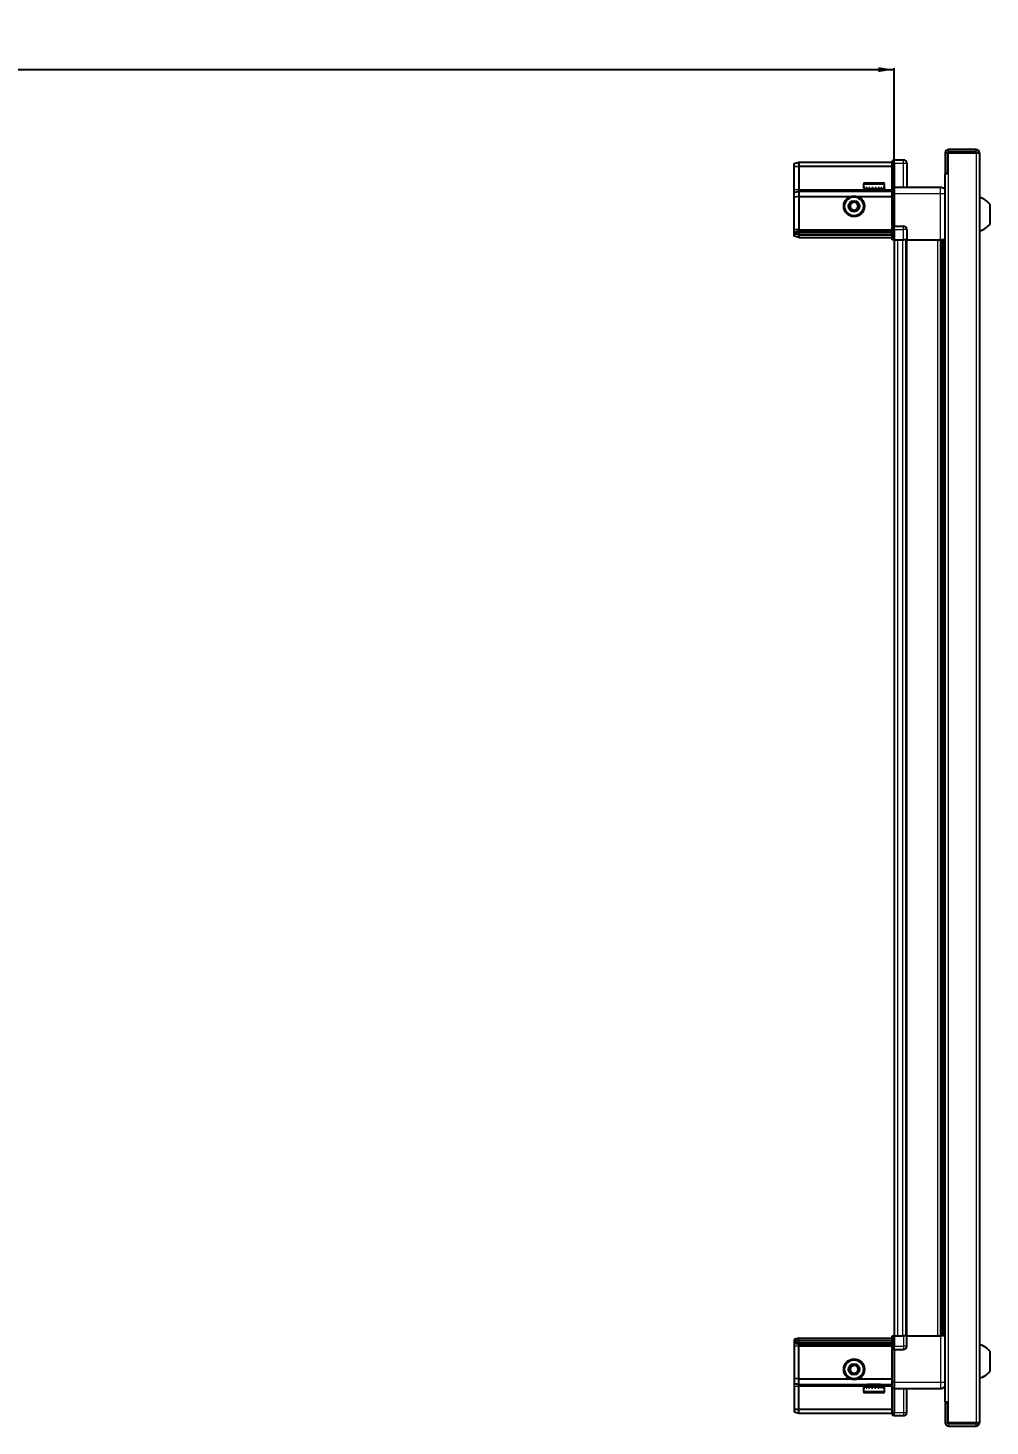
# Model space of a CAD drawing. Header units: millimetres. Extents: x 1021 to 3654, y -838 to 1690.
# Drawn here: x 2453 to 3055, y 743 to 1618 of the extents above; entities that cross this region are included whole.
import ezdxf

# ---------------------------------------------------------------- set-up
doc = ezdxf.new("R2010")
doc.units = ezdxf.units.MM
doc.layers.add('FORMAT', color=7, linetype='Continuous')
doc.styles.add('SLDTEXTSTYLE0', font='TXT', dxfattribs={"width": 0.75})
doc.dimstyles.new('SLDDIMSTYLE0', dxfattribs={"dimtxt": 20, "dimasz": 10, "dimexe": 0, "dimexo": 0.0625, "dimgap": 5, "dimtad": 2, "dimdec": 1, "dimrnd": 1e-09, "dimzin": 12, "dimdsep": 46, "dimtxsty": 'SLDTEXTSTYLE0', "dimsah": 1, "dimcen": 0.09, "dimadec": 0, "dimazin": 3, "dimtfac": 1, "dimtofl": 0, "dimtmove": 0, "dimatfit": 3, "dimfxl": 0, "dimfrac": 2, "dimtolj": 1, "dimtzin": 12, "dimarcsym": 0})

# ---------------------------------------------------------------- blocks, each defined once
blk = doc.blocks.new('_D_4')
at = {"layer": 'FORMAT'}
for p, q in [((1695.13, 1485.67), (1695.13, 1593.16)), ((2995.13, 1485.67), (2995.13, 1593.16)), ((1695.13, 1592.16), (2995.13, 1592.16))]:
    blk.add_line(p, q, dxfattribs=at)
for points in [[(1695.13, 1592.16), (1705.13, 1590.63), (1705.13, 1593.7)], [(2995.13, 1592.16), (2985.13, 1593.7), (2985.13, 1590.63)]]:
    blk.add_solid(points, dxfattribs=at)
at = {"layer": 'FORMAT', "insert": (2315.58, 1617.95), "char_height": 20, "attachment_point": 1, "style": 'SLDTEXTSTYLE0'}
blk.add_mtext('1300', dxfattribs=at)

msp = doc.modelspace()

# ---------------------------------------------------------------- linework, layer by layer
at = {"color": 7, "linetype": 'Continuous', "lineweight": 25}
for p, q in [((3046.38, 1542.16), (3029.08, 1542.16)), ((3046.38, 1540.66), (3029.08, 1540.66)), ((3046.38, 1540.66), (3046.38, 1542.16)), ((2932.48, 1533.36), (2935.48, 1534.16)), ((2932.48, 1531.51), (2932.48, 1533.36)), ((2932.48, 1531.51), (2935.48, 1531.66)), ((2932.48, 1517.16), (2932.48, 1531.51)), ((2935.48, 1534.16), (2935.48, 1531.66)), ((2935.48, 1534.16), (2993.78, 1534.16)), ((2935.48, 1531.66), (2935.48, 1517.16)), ((2935.48, 1531.66), (2993.78, 1531.66)), ((2994.65, 1535.66), (2993.78, 1535.16)), ((2994.65, 1535.66), (2993.78, 1535.16)), ((2993.78, 1535.16), (2993.78, 1533.66)), ((2993.78, 1518.86), (2993.78, 1533.66)), ((2994.98, 1535.66), (2994.65, 1535.66)), ((2994.98, 1535.66), (2994.65, 1535.66)), ((2994.98, 1535.66), (2994.98, 1535.66)), ((2994.98, 1533.66), (2994.98, 1535.66)), ((2994.98, 1535.66), (3000.98, 1535.66)), ((2994.98, 1533.66), (2994.98, 1518.86)), ((3002.98, 1533.66), (3002.98, 1518.66)), ((3026.98, 1540.06), (3026.98, 1527.66)), ((3028.48, 1540.06), (3028.48, 1527.66)), ((3028.98, 1527.16), (3028.98, 1540.06)), ((3028.98, 1540.06), (3046.38, 1540.06)), ((3046.38, 1540.06), (3048.48, 1540.06)), ((3048.48, 1540.06), (3048.48, 745.26)), ((3026.88, 1527.16), (3026.88, 758.16)), ((3026.88, 1527.16), (3028.98, 1527.16)), ((3026.98, 1527.66), (3028.48, 1527.66)), ((2932.48, 1515.36), (2932.48, 1517.16)), ((2932.48, 1515.36), (2935.48, 1516.16)), ((2932.48, 1512.33), (2932.48, 1515.36)), ((2935.48, 1517.16), (2935.48, 1516.16)), ((2935.48, 1516.16), (2935.48, 1512.66)), ((2935.48, 1516.16), (2993.78, 1516.16)), ((2975.98, 1520.56), (2975.98, 1517.66)), ((2975.98, 1517.66), (2976.02, 1517.66)), ((2976.14, 1518.16), (2976.02, 1518.16)), ((2976.02, 1518.16), (2976.02, 1517.66)), ((2976.02, 1517.66), (2976.14, 1517.66)), ((2976.14, 1518.16), (2976.14, 1517.66)), ((2976.14, 1517.66), (2976.55, 1517.66)), ((2976.89, 1518.16), (2976.55, 1518.16)), ((2976.55, 1518.16), (2976.55, 1517.66)), ((2976.55, 1517.66), (2976.89, 1517.66)), ((2976.78, 1521.36), (2988.18, 1521.36)), ((2976.89, 1518.16), (2976.89, 1517.66)), ((2976.89, 1517.66), (2977.66, 1517.66)), ((2978.19, 1518.16), (2977.66, 1518.16)), ((2977.66, 1518.16), (2977.66, 1517.66)), ((2977.66, 1517.66), (2978.19, 1517.66)), ((2978.08, 1517.66), (2978.08, 1517.56)), ((2978.08, 1517.56), (2986.88, 1517.56)), ((2978.19, 1518.16), (2978.19, 1517.66)), ((2978.19, 1517.66), (2979.25, 1517.66)), ((2978.48, 1517.16), (2979.17, 1516.68)), ((2978.48, 1517.16), (2986.48, 1517.16)), ((2979.17, 1516.68), (2978.48, 1516.2)), ((2978.48, 1516.2), (2978.48, 1516.16)), ((2978.48, 1516.2), (2986.48, 1516.2)), ((2979.17, 1516.68), (2985.79, 1516.68)), ((2979.91, 1518.16), (2979.25, 1518.16)), ((2979.25, 1518.16), (2979.25, 1517.66)), ((2979.25, 1517.66), (2979.91, 1517.66)), ((2979.91, 1518.16), (2979.91, 1517.66)), ((2979.91, 1517.66), (2981.15, 1517.66)), ((2981.88, 1518.16), (2981.15, 1518.16)), ((2981.15, 1518.16), (2981.15, 1517.66)), ((2981.15, 1517.66), (2981.58, 1517.66)), ((2981.58, 1518.16), (2981.58, 1517.66)), ((2981.88, 1518.16), (2981.88, 1517.66)), ((2981.88, 1517.66), (2983.18, 1517.66)), ((2983.9, 1518.16), (2983.18, 1518.16)), ((2983.18, 1518.16), (2983.18, 1517.66)), ((2983.45, 1518.16), (2983.45, 1517.66)), ((2983.45, 1517.66), (2983.9, 1517.66)), ((2983.9, 1518.16), (2983.9, 1517.66)), ((2983.9, 1517.66), (2985.14, 1517.66)), ((2985.8, 1518.16), (2985.14, 1518.16)), ((2985.14, 1518.16), (2985.14, 1517.66)), ((2985.14, 1517.66), (2985.8, 1517.66)), ((2985.79, 1516.68), (2986.48, 1517.16)), ((2986.48, 1516.2), (2985.79, 1516.68)), ((2985.8, 1518.16), (2985.8, 1517.66)), ((2985.8, 1517.66), (2986.84, 1517.66)), ((2986.48, 1516.16), (2986.48, 1516.2)), ((2987.36, 1518.16), (2986.84, 1518.16)), ((2986.84, 1518.16), (2986.84, 1517.66)), ((2986.84, 1517.66), (2987.36, 1517.66)), ((2986.88, 1517.56), (2986.88, 1517.66)), ((2987.36, 1518.16), (2987.36, 1517.66)), ((2987.36, 1517.66), (2988.12, 1517.66)), ((2988.45, 1518.16), (2988.12, 1518.16)), ((2988.12, 1518.16), (2988.12, 1517.66)), ((2988.12, 1517.66), (2988.45, 1517.66)), ((2988.45, 1518.16), (2988.45, 1517.66)), ((2988.45, 1517.66), (2988.84, 1517.66)), ((2988.95, 1518.16), (2988.84, 1518.16)), ((2988.84, 1518.16), (2988.84, 1517.66)), ((2988.84, 1517.66), (2988.95, 1517.66)), ((2988.95, 1518.16), (2988.95, 1517.66)), ((2988.95, 1517.66), (2988.98, 1517.66)), ((2988.98, 1517.66), (2988.98, 1520.56)), ((2993.78, 1518.66), (2993.78, 1518.86)), ((2994.98, 1518.66), (2993.78, 1518.66)), ((2993.78, 1514.66), (2993.78, 1518.66)), ((2993.78, 1494.36), (2993.78, 1514.66)), ((2994.98, 1518.86), (2994.98, 1518.66)), ((2994.98, 1518.66), (2994.98, 1514.66)), ((2994.98, 1518.66), (3023.98, 1518.66)), ((2994.98, 1514.66), (2994.98, 1494.36)), ((2935.48, 1512.66), (2932.48, 1512.33)), ((2932.48, 1492.16), (2932.48, 1512.33)), ((2935.48, 1512.66), (2935.48, 1492.16)), ((2935.48, 1512.66), (2967.48, 1512.66)), ((2972.48, 1512.66), (2993.78, 1512.66)), ((3055.08, 1495.66), (3055.08, 1507.66)), ((2932.48, 1490.36), (2932.48, 1492.16)), ((2935.48, 1491.16), (2932.48, 1490.36)), ((2932.48, 1489.62), (2932.48, 1490.36)), ((2935.48, 1490.16), (2932.48, 1489.62)), ((2932.48, 1489.12), (2932.48, 1489.62)), ((2932.48, 1487.97), (2932.48, 1489.12)), ((2935.48, 1488.66), (2932.48, 1489.12)), ((2935.48, 1487.16), (2932.48, 1487.97)), ((2935.48, 1492.16), (2935.48, 1491.16)), ((2935.48, 1491.16), (2935.48, 1490.16)), ((2935.48, 1491.16), (2993.78, 1491.16)), ((2935.48, 1490.16), (2993.78, 1490.16)), ((2935.48, 1490.16), (2935.48, 1488.66)), ((2935.48, 1488.66), (2935.48, 1487.16)), ((2935.48, 1488.66), (2993.78, 1488.66)), ((2993.78, 1494.16), (2993.78, 1494.36)), ((2994.98, 1494.16), (2993.78, 1494.16)), ((2993.78, 1494.16), (2993.78, 1493.49)), ((2993.78, 1485.66), (2993.78, 1493.49)), ((2994.65, 1492.16), (2994.65, 1485.66)), ((2994.98, 1494.36), (2994.98, 1494.16)), ((2994.98, 1492.16), (2994.98, 1494.16)), ((2994.98, 1494.16), (3000.98, 1494.16)), ((2994.98, 1492.16), (2994.98, 1494.16)), ((2994.98, 1492.16), (2994.98, 1485.66)), ((3002.98, 1492.16), (3002.98, 1485.66)), ((2935.48, 1487.16), (2993.78, 1487.16)), ((2994.65, 1485.66), (2993.78, 1485.66)), ((2994.98, 1485.66), (2994.65, 1485.66)), ((2994.98, 1485.66), (3000.98, 1485.66)), ((2995.13, 1485.66), (2995.13, 799.66)), ((3002.98, 1485.66), (3000.98, 1485.66)), ((3002.33, 1485.66), (3002.33, 799.66)), ((3002.98, 1485.66), (3023.98, 1485.66)), ((3025.01, 799.66), (3025.01, 1485.66)), ((3025.04, 799.66), (3025.04, 1485.66)), ((3026.83, 1485.66), (3026.83, 799.66)), ((2935.48, 798.16), (2932.48, 797.36)), ((2932.48, 797.36), (2932.48, 796.21)), ((2935.48, 796.66), (2932.48, 796.21)), ((2935.48, 796.66), (2935.48, 798.16)), ((2935.48, 798.16), (2993.78, 798.16)), ((2935.48, 795.16), (2935.48, 796.66)), ((2935.48, 796.66), (2993.78, 796.66)), ((2993.78, 791.84), (2993.78, 799.66)), ((2993.78, 799.66), (2994.65, 799.66)), ((2994.65, 799.66), (2994.65, 799.66)), ((2994.65, 799.66), (2994.65, 793.16)), ((2994.98, 799.66), (2994.65, 799.66)), ((2994.98, 799.66), (2994.98, 793.16)), ((2994.98, 799.66), (2994.98, 799.66)), ((2994.98, 799.66), (2994.98, 793.16)), ((2994.98, 799.66), (3000.98, 799.66)), ((3002.98, 799.66), (3000.98, 799.66)), ((3002.98, 793.16), (3002.98, 799.66)), ((3002.98, 799.66), (3023.98, 799.66)), ((2932.48, 796.21), (2932.48, 795.71)), ((2935.48, 795.16), (2932.48, 795.71)), ((2932.48, 795.71), (2932.48, 794.97)), ((2935.48, 794.16), (2932.48, 794.97)), ((2932.48, 794.97), (2932.48, 793.16)), ((2932.48, 793.16), (2932.48, 773)), ((2935.48, 795.16), (2993.78, 795.16)), ((2935.48, 794.16), (2935.48, 795.16)), ((2935.48, 794.16), (2993.78, 794.16)), ((2935.48, 793.16), (2935.48, 794.16)), ((2935.48, 772.66), (2935.48, 793.16)), ((2993.78, 791.84), (2993.78, 791.16)), ((2994.98, 791.16), (2993.78, 791.16)), ((2993.78, 790.96), (2993.78, 791.16)), ((2993.78, 770.66), (2993.78, 790.96)), ((2994.98, 791.16), (2994.98, 793.16)), ((2994.98, 791.16), (2994.98, 790.96)), ((2994.98, 791.16), (3000.98, 791.16)), ((2994.98, 790.96), (2994.98, 770.66)), ((3055.08, 777.66), (3055.08, 789.66)), ((2935.48, 772.66), (2932.48, 773)), ((2932.48, 773), (2932.48, 769.97)), ((2935.48, 772.66), (2967.48, 772.66)), ((2935.48, 769.16), (2935.48, 772.66)), ((2972.48, 772.66), (2993.78, 772.66)), ((2993.78, 766.66), (2993.78, 770.66)), ((2994.98, 770.66), (2994.98, 766.66)), ((2932.48, 769.97), (2935.48, 769.16)), ((2932.48, 769.97), (2932.48, 768.16)), ((2932.48, 768.16), (2932.48, 753.82)), ((2935.48, 769.16), (2993.78, 769.16)), ((2935.48, 768.16), (2935.48, 769.16)), ((2935.48, 753.66), (2935.48, 768.16)), ((2975.98, 767.66), (2975.98, 764.76)), ((2976, 767.66), (2975.98, 767.66)), ((2976, 767.16), (2976, 767.66)), ((2976.1, 767.66), (2976, 767.66)), ((2976, 767.16), (2976.1, 767.16)), ((2976.1, 767.16), (2976.1, 767.66)), ((2976.47, 767.66), (2976.1, 767.66)), ((2976.47, 767.16), (2976.47, 767.66)), ((2976.79, 767.66), (2976.47, 767.66)), ((2976.47, 767.16), (2976.79, 767.16)), ((2988.18, 763.96), (2976.78, 763.96)), ((2976.79, 767.16), (2976.79, 767.66)), ((2977.53, 767.66), (2976.79, 767.66)), ((2977.53, 767.16), (2977.53, 767.66)), ((2978.04, 767.66), (2977.53, 767.66)), ((2977.53, 767.16), (2978.04, 767.16)), ((2978.04, 767.16), (2978.04, 767.66)), ((2979.07, 767.66), (2978.04, 767.66)), ((2978.08, 767.76), (2978.08, 767.66)), ((2986.88, 767.76), (2978.08, 767.76)), ((2978.48, 769.16), (2978.48, 769.13)), ((2978.48, 769.13), (2979.17, 768.65)), ((2986.48, 769.13), (2978.48, 769.13)), ((2979.17, 768.65), (2978.48, 768.16)), ((2986.48, 768.16), (2978.48, 768.16)), ((2979.07, 767.16), (2979.07, 767.66)), ((2979.72, 767.66), (2979.07, 767.66)), ((2979.07, 767.16), (2979.72, 767.16)), ((2985.79, 768.65), (2979.17, 768.65)), ((2979.72, 767.16), (2979.72, 767.66)), ((2980.95, 767.66), (2979.72, 767.66)), ((2980.95, 767.16), (2980.95, 767.66)), ((2981.44, 767.66), (2980.95, 767.66)), ((2980.95, 767.16), (2981.68, 767.16)), ((2981.44, 767.16), (2981.44, 767.66)), ((2981.68, 767.16), (2981.68, 767.66)), ((2982.98, 767.66), (2981.68, 767.66)), ((2982.98, 767.16), (2982.98, 767.66)), ((2982.98, 767.16), (2983.71, 767.16)), ((2983.31, 767.16), (2983.31, 767.66)), ((2983.71, 767.66), (2983.31, 767.66)), ((2983.71, 767.16), (2983.71, 767.66)), ((2984.95, 767.66), (2983.71, 767.66)), ((2984.95, 767.16), (2984.95, 767.66)), ((2985.62, 767.66), (2984.95, 767.66)), ((2984.95, 767.16), (2985.62, 767.16)), ((2985.62, 767.16), (2985.62, 767.66)), ((2986.69, 767.66), (2985.62, 767.66)), ((2985.79, 768.65), (2986.48, 769.13)), ((2986.48, 768.16), (2985.79, 768.65)), ((2986.48, 769.13), (2986.48, 769.16)), ((2986.69, 767.16), (2986.69, 767.66)), ((2987.23, 767.66), (2986.69, 767.66)), ((2986.69, 767.16), (2987.23, 767.16)), ((2986.88, 767.66), (2986.88, 767.76)), ((2987.23, 767.16), (2987.23, 767.66)), ((2988.02, 767.66), (2987.23, 767.66)), ((2988.02, 767.16), (2988.02, 767.66)), ((2988.37, 767.66), (2988.02, 767.66)), ((2988.02, 767.16), (2988.37, 767.16)), ((2988.37, 767.16), (2988.37, 767.66)), ((2988.8, 767.66), (2988.37, 767.66)), ((2988.8, 767.16), (2988.8, 767.66)), ((2988.93, 767.66), (2988.8, 767.66)), ((2988.8, 767.16), (2988.93, 767.16)), ((2988.93, 767.16), (2988.93, 767.66)), ((2988.98, 767.66), (2988.93, 767.66)), ((2988.98, 764.76), (2988.98, 767.66)), ((2994.98, 766.66), (2993.78, 766.66)), ((2993.78, 766.46), (2993.78, 766.66)), ((2993.78, 751.66), (2993.78, 766.46)), ((2994.98, 766.66), (2994.98, 766.46)), ((2994.98, 766.66), (3023.98, 766.66)), ((2994.98, 766.46), (2994.98, 751.66)), ((2994.98, 766.46), (2994.98, 751.66)), ((3002.98, 751.66), (3002.98, 766.66)), ((2932.48, 753.82), (2935.48, 753.66)), ((2932.48, 753.82), (2932.48, 751.97)), ((2935.48, 753.66), (2993.78, 753.66)), ((2935.48, 751.16), (2935.48, 753.66)), ((3028.98, 758.16), (3026.88, 758.16)), ((3026.98, 757.66), (3028.48, 757.66)), ((3026.98, 757.66), (3026.98, 745.26)), ((3028.48, 757.66), (3028.48, 745.26)), ((3028.98, 745.26), (3028.98, 758.16)), ((2932.48, 751.97), (2935.48, 751.16)), ((2935.48, 751.16), (2993.78, 751.16)), ((2993.78, 751.66), (2993.78, 750.16)), ((2993.78, 750.16), (2994.65, 749.66)), ((2994.98, 749.66), (2994.65, 749.66)), ((2994.98, 749.66), (2994.98, 751.66)), ((2994.98, 749.66), (3000.98, 749.66)), ((3046.38, 745.26), (3028.98, 745.26)), ((3029.08, 744.66), (3046.38, 744.66)), ((3048.48, 745.26), (3046.38, 745.26)), ((3046.38, 744.66), (3046.38, 743.16)), ((3029.08, 743.16), (3046.38, 743.16))]:
    msp.add_line(p, q, dxfattribs=at)
at = {"color": 8, "linetype": 'Continuous', "lineweight": 18}
for p, q in [((3029.08, 1540.66), (3029.08, 1542.16)), ((2994.98, 1533.66), (2993.78, 1533.66)), ((2994.98, 1533.66), (3000.98, 1533.66)), ((3000.98, 1533.66), (3000.98, 1535.66)), ((3000.98, 1518.66), (3000.98, 1533.66)), ((3000.98, 1533.66), (3002.98, 1533.66)), ((3028.48, 1540.06), (3026.98, 1540.06)), ((3046.38, 1540.06), (3046.38, 745.26)), ((3028.98, 1527.16), (3028.98, 758.16)), ((2932.48, 1517.16), (2935.48, 1517.16)), ((2935.48, 1517.16), (2978.48, 1517.16)), ((2975.98, 1520.56), (2988.98, 1520.56)), ((2986.48, 1517.16), (2993.78, 1517.16)), ((2993.78, 1518.86), (2994.98, 1518.86)), ((2994.98, 1514.66), (2993.78, 1514.66)), ((2994.98, 1514.66), (3023.98, 1514.66)), ((3023.98, 1485.66), (3023.98, 1514.66)), ((2935.48, 1492.16), (2932.48, 1492.16)), ((2935.48, 1492.16), (2993.78, 1492.16)), ((2993.78, 1494.36), (2994.98, 1494.36)), ((2994.98, 1492.16), (2994.65, 1492.16)), ((2994.98, 1492.16), (3000.98, 1492.16)), ((3000.98, 1492.16), (3000.98, 1494.16)), ((3000.98, 1485.66), (3000.98, 1492.16)), ((3002.98, 1492.16), (3000.98, 1492.16)), ((2997.13, 1485.66), (2997.13, 799.66)), ((3000.33, 1485.66), (3000.33, 799.66)), ((3002.98, 1485.66), (3002.98, 799.66)), ((3022.39, 799.66), (3022.39, 1485.66)), ((3023.8, 1485.66), (3023.8, 799.66)), ((3026.25, 799.66), (3026.25, 1485.66)), ((2994.98, 799.66), (2994.65, 799.66)), ((3000.98, 799.66), (3000.98, 793.16)), ((3023.98, 799.66), (3023.98, 770.66)), ((2935.48, 793.16), (2932.48, 793.16)), ((2935.48, 793.16), (2993.78, 793.16)), ((2994.98, 790.96), (2993.78, 790.96)), ((2994.98, 793.16), (2994.65, 793.16)), ((2994.98, 793.16), (3000.98, 793.16)), ((3002.98, 793.16), (3000.98, 793.16)), ((3000.98, 793.16), (3000.98, 791.16)), ((2994.98, 770.66), (2993.78, 770.66)), ((2994.98, 770.66), (3023.98, 770.66)), ((2932.48, 768.16), (2935.48, 768.16)), ((2935.48, 768.16), (2978.48, 768.16)), ((2988.98, 764.76), (2975.98, 764.76)), ((2986.48, 768.16), (2993.78, 768.16)), ((2994.98, 766.46), (2993.78, 766.46)), ((3000.98, 766.66), (3000.98, 751.66)), ((2994.98, 751.66), (2993.78, 751.66)), ((2994.98, 751.66), (3000.98, 751.66)), ((3000.98, 751.66), (3002.98, 751.66)), ((3000.98, 751.66), (3000.98, 749.66)), ((3028.48, 745.26), (3026.98, 745.26)), ((3029.08, 744.66), (3029.08, 743.16))]:
    msp.add_line(p, q, dxfattribs=at)
at = {"color": 7, "linetype": 'Continuous', "lineweight": 25}
for centre, radius in [((2969.98, 1506.66), 6.5), ((2969.98, 1506.66), 3.46), ((2969.98, 778.66), 6.5), ((2969.98, 778.66), 3.46)]:
    msp.add_circle(centre, radius, dxfattribs=at)
at = {"color": 8, "linetype": 'Continuous', "lineweight": 18}
for centre in [(2969.98, 1506.66), (2969.98, 778.66)]:
    msp.add_circle(centre, 5.7, dxfattribs=at)
at = {"color": 7, "linetype": 'Continuous', "lineweight": 25}
for centre, radius, start, end in [((3029.08, 1540.06), 2.1, 90, 180), ((3029.08, 1540.06), 0.6, 90, 180), ((3046.38, 1540.06), 2.1, 360, 90), ((3046.38, 1540.06), 0.6, 360, 90), ((3000.98, 1533.66), 2, 360, 90), ((2976.78, 1520.56), 0.8, 90, 180), ((2978.08, 1517.16), 0.4, 0, 90), ((2986.88, 1517.16), 0.4, 90, 180), ((2988.18, 1520.56), 0.8, 0, 90), ((2969.98, 1506.66), 2.5, 120.74103, 180.74103), ((2969.98, 1506.66), 2.5, 180.74103, 240.74103), ((2969.98, 1506.66), 2.5, 60.74103, 120.74103), ((2969.98, 1506.66), 2.5, 0.74103, 60.74103), ((2969.98, 1506.66), 2.5, 300.74103, 0.74103), ((3045.46, 1500.64), 11.91, 36.1266, 75.29965), ((2969.98, 1506.66), 2.5, 240.74103, 300.74103), ((3000.98, 1492.16), 2, 0, 90), ((3045.46, 1502.69), 11.91, 284.70035, 323.8734), ((3000.98, 793.16), 2, 270, 0), ((3045.46, 782.64), 11.91, 36.1266, 75.29965), ((2969.98, 778.66), 2.5, 155.91157, 215.91157), ((2969.98, 778.66), 2.5, 95.91157, 155.91157), ((2969.98, 778.66), 2.5, 35.91157, 95.91157), ((2969.98, 778.66), 2.5, 335.91157, 35.91157), ((2969.98, 778.66), 2.5, 215.91157, 275.91157), ((2969.98, 778.66), 2.5, 275.91157, 335.91157), ((3045.46, 784.69), 11.91, 284.70035, 323.8734), ((2976.78, 764.76), 0.8, 180, 270), ((2978.08, 768.16), 0.4, 270, 0), ((2986.88, 768.16), 0.4, 180, 270), ((2988.18, 764.76), 0.8, 270, 0), ((3000.98, 751.66), 2, 270, 0), ((3029.08, 745.26), 2.1, 180, 270), ((3029.08, 745.26), 0.6, 180, 270), ((3046.38, 745.26), 0.6, 270, 0), ((3046.38, 745.26), 2.1, 270, 0)]:
    msp.add_arc(centre, radius, start, end, dxfattribs=at)
for centre, start_param, end_param in [((2991.19, 1492.16), 0, 0.722734), ((2991.19, 793.16), 5.560451, 6.283185)]:
    msp.add_ellipse(centre, major_axis=(3.46, 0), ratio=0.57735, start_param=start_param, end_param=end_param, dxfattribs=at)
for points, knots in [([(3023.98, 1518.66), (3024.42, 1518.62), (3025.1, 1518.55), (3025.91, 1518.11), (3026.47, 1517.67), (3026.75, 1517.3), (3026.88, 1517.12)], [0, 0, 0, 0, 0.3842982, 0.5911726, 0.8024372, 1, 1, 1, 1]), ([(2967.46, 1508.07), (2967.91, 1508.34), (2968.74, 1508.83), (2969.56, 1509.32), (2969.95, 1509.55)], [0, 0, 0, 0, 0.5346859, 1, 1, 1, 1]), ([(2967.5, 1505.19), (2967.5, 1505.31), (2967.49, 1505.91), (2967.48, 1506.91), (2967.47, 1507.73), (2967.46, 1508.07)], [0, 0, 0, 0, 0.133125, 0.637099, 1, 1, 1, 1]), ([(2970.02, 1503.78), (2969.57, 1504.03), (2968.73, 1504.5), (2967.89, 1504.97), (2967.5, 1505.19)], [0, 0, 0, 0, 0.534686, 1, 1, 1, 1]), ([(2969.95, 1509.55), (2970.4, 1509.3), (2971.24, 1508.83), (2972.07, 1508.36), (2972.46, 1508.14)], [0, 0, 0, 0, 0.534686, 1, 1, 1, 1]), ([(2972.5, 1505.25), (2972.06, 1504.99), (2971.23, 1504.5), (2970.4, 1504.01), (2970.02, 1503.78)], [0, 0, 0, 0, 0.534686, 1, 1, 1, 1]), ([(2972.46, 1508.14), (2972.47, 1507.8), (2972.48, 1506.97), (2972.49, 1505.98), (2972.5, 1505.38), (2972.5, 1505.25)], [0, 0, 0, 0, 0.362901, 0.866875, 1, 1, 1, 1]), ([(3026.83, 1485.66), (3026.8, 1485.66), (3026.58, 1485.66), (3025.86, 1485.66), (3024.89, 1485.66), (3024.24, 1485.66), (3023.98, 1485.66)], [0, 0, 0, 0, 0.071707, 0.420979, 0.770251, 1, 1, 1, 1]), ([(3026.83, 799.66), (3026.8, 799.66), (3026.58, 799.66), (3025.86, 799.66), (3024.89, 799.66), (3024.24, 799.66), (3023.98, 799.66)], [0, 0, 0, 0, 0.071707, 0.420979, 0.770251, 1, 1, 1, 1]), ([(2967.11, 778.37), (2967.32, 778.84), (2967.72, 779.72), (2968.11, 780.59), (2968.29, 781)], [0, 0, 0, 0, 0.534686, 1, 1, 1, 1]), ([(2968.29, 781), (2968.63, 781.04), (2969.45, 781.12), (2970.44, 781.22), (2971.04, 781.29), (2971.16, 781.3)], [0, 0, 0, 0, 0.362901, 0.866875, 1, 1, 1, 1]), ([(2971.16, 781.3), (2971.46, 780.88), (2972.03, 780.1), (2972.59, 779.32), (2972.85, 778.96)], [0, 0, 0, 0, 0.534686, 1, 1, 1, 1]), ([(2972.85, 778.96), (2972.64, 778.49), (2972.25, 777.61), (2971.86, 776.73), (2971.68, 776.33)], [0, 0, 0, 0, 0.534686, 1, 1, 1, 1]), ([(2968.81, 776.03), (2968.5, 776.45), (2967.94, 777.23), (2967.37, 778.01), (2967.11, 778.37)], [0, 0, 0, 0, 0.534686, 1, 1, 1, 1]), ([(2971.68, 776.33), (2971.55, 776.31), (2970.96, 776.25), (2969.97, 776.15), (2969.15, 776.06), (2968.81, 776.03)], [0, 0, 0, 0, 0.133125, 0.637099, 1, 1, 1, 1]), ([(3023.98, 766.66), (3024.42, 766.71), (3025.1, 766.78), (3025.91, 767.22), (3026.47, 767.66), (3026.75, 768.03), (3026.88, 768.21)], [0, 0, 0, 0, 0.3842982, 0.5911726, 0.8024372, 1, 1, 1, 1])]:
    msp.add_open_spline(points, degree=3, knots=knots, dxfattribs=at)
at = {"color": 8, "linetype": 'Continuous', "lineweight": 18}
for points in [[(3023.98, 1514.66), (3023.98, 1515.19), (3023.98, 1516.24), (3023.98, 1517.56), (3023.98, 1518.48), (3023.98, 1518.6), (3023.98, 1518.66)], [(3023.98, 770.66), (3023.98, 770.14), (3023.98, 769.09), (3023.98, 767.77), (3023.98, 766.84), (3023.98, 766.72), (3023.98, 766.66)]]:
    msp.add_open_spline(points, degree=3, dxfattribs=at)
for points, knots in [([(3023.98, 1514.66), (3024.42, 1514.66), (3025.1, 1514.66), (3025.91, 1514.66), (3026.47, 1514.66), (3026.75, 1514.66), (3026.88, 1514.66)], [0, 0, 0, 0, 0.384298, 0.591173, 0.802437, 1, 1, 1, 1]), ([(3023.98, 770.66), (3024.42, 770.66), (3025.1, 770.66), (3025.91, 770.66), (3026.47, 770.66), (3026.75, 770.66), (3026.88, 770.66)], [0, 0, 0, 0, 0.3842982, 0.5911726, 0.8024372, 1, 1, 1, 1])]:
    msp.add_open_spline(points, degree=3, knots=knots, dxfattribs=at)

# ---------------------------------------------------------------- dimensions: what is measured, and where the dimension line sits
at = {"layer": 'FORMAT'}
dim = msp.add_linear_dim(base=(2995.13, 1592.16), p1=(1695.13, 1485.66), p2=(2995.13, 1485.66), angle=0, dimstyle='SLDDIMSTYLE0', dxfattribs=at)
dim.commit()
dim.dimension.update_dxf_attribs({"geometry": '_D_4', "text_midpoint": (2345.13, 1592.16), "dimtype": 160})

doc.saveas('drawing.dxf')
